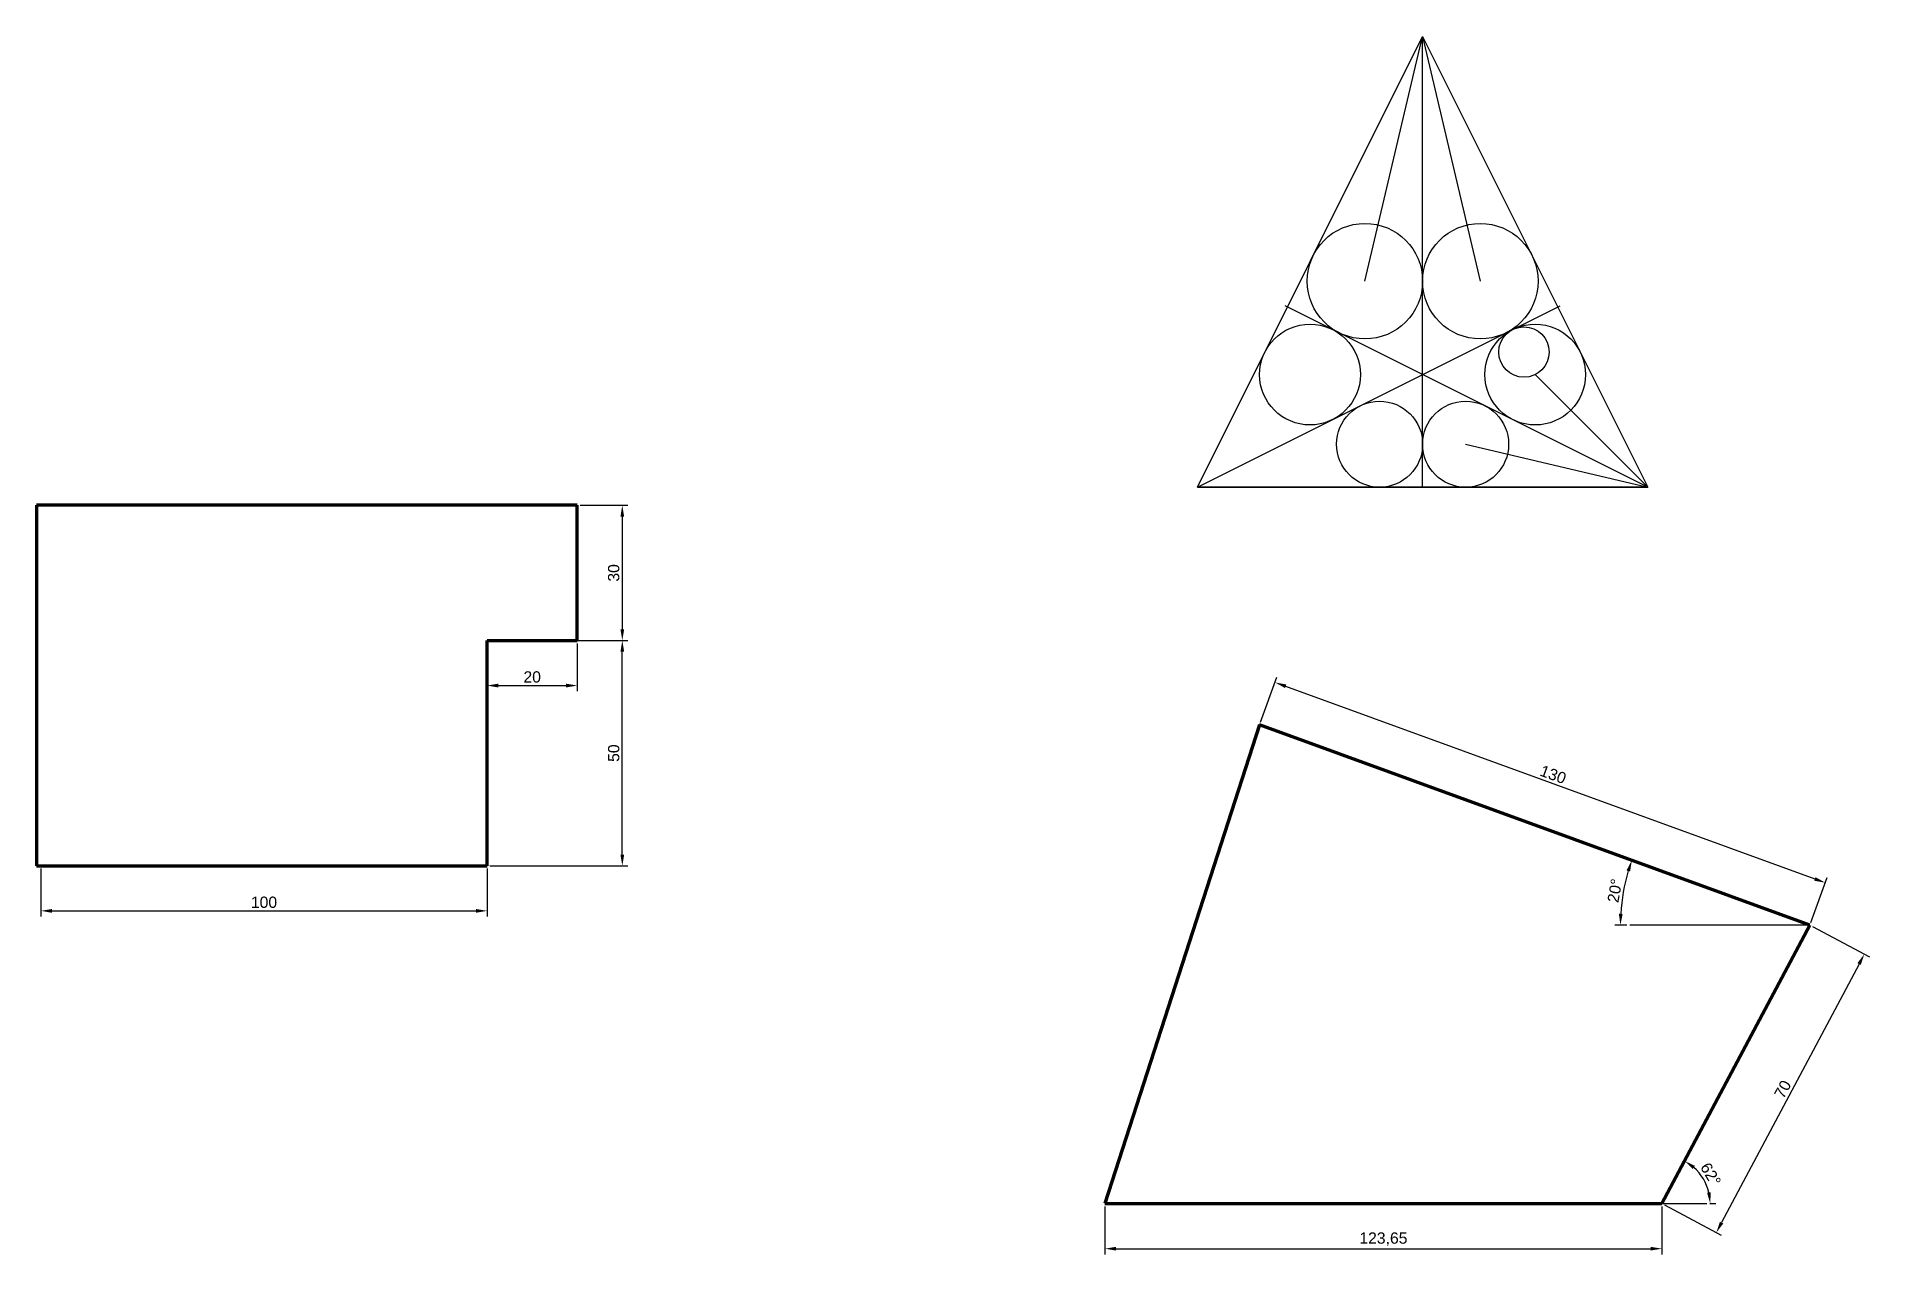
# Model space of a CAD drawing. Header units: millimetres. Extents: x -158 to 249, y -120 to 150.
import ezdxf

# ---------------------------------------------------------------- set-up
doc = ezdxf.new("R2010")
doc.units = ezdxf.units.MM
doc.styles.get("Standard").update_dxf_attribs({"font": 'arial.ttf'})
doc.dimstyles.new('ISO-25', dxfattribs={"dimtxt": 2.5, "dimasz": 2.5, "dimexe": 1.25, "dimexo": 0.625, "dimtad": 1, "dimtxsty": 'Standard', "dimcen": 2.5, "dimadec": 0, "dimazin": 0, "dimtfac": 1, "dimtmove": 0, "dimatfit": 3, "dimfxl": 1, "dimarcsym": 0})

# ---------------------------------------------------------------- blocks, each defined once
blk = doc.blocks.new('*D7')
at = {"color": 0, "lineweight": -2, "transparency": 16777216}
for p, q in [((113.83, -2.17), (117.47, 7.81)), ((119.39, 5.78), (236.85, -36.97)), ((235.99, -46.63), (239.63, -36.65))]:
    blk.add_line(p, q, dxfattribs=at)
at = {"color": 0, "transparency": 16777216}
for points in [[(119.53, 6.18), (119.25, 5.39), (117.04, 6.64)], [(236.99, -36.58), (236.71, -37.36), (239.2, -37.82)]]:
    blk.add_solid(points, dxfattribs=at)
at = {"layer": 'Defpoints', "color": 0, "transparency": 16777216}
for p in [(113.62, -2.76), (239.2, -37.82), (235.78, -47.22)]:
    blk.add_point(p, dxfattribs=at)
at = {"color": 0, "transparency": 16777216, "insert": (178.77, -13.81), "char_height": 2.5, "attachment_point": 5, "rotation": 340}
blk.add_mtext('130', dxfattribs=at)
blk = doc.blocks.new('*D8')
at = {"color": 0, "lineweight": -2, "transparency": 16777216}
for p, q in [((79.27, -109.65), (79.27, -120.28)), ((202.92, -109.65), (202.92, -120.28)), ((81.77, -119.03), (200.42, -119.03))]:
    blk.add_line(p, q, dxfattribs=at)
at = {"color": 0, "transparency": 16777216}
for points in [[(81.77, -118.61), (81.77, -119.44), (79.27, -119.03)], [(200.42, -118.61), (200.42, -119.44), (202.92, -119.03)]]:
    blk.add_solid(points, dxfattribs=at)
at = {"layer": 'Defpoints', "color": 0, "transparency": 16777216}
for p in [(79.27, -109.03), (202.92, -109.03), (202.92, -119.03)]:
    blk.add_point(p, dxfattribs=at)
at = {"color": 0, "transparency": 16777216, "insert": (141.09, -116.9), "char_height": 2.5, "attachment_point": 5}
blk.add_mtext('123,65', dxfattribs=at)
blk = doc.blocks.new('*D9')
at = {"color": 0, "lineweight": -2, "transparency": 16777216}
for p, q in [((236.33, -47.51), (248.96, -54.23)), ((246.68, -55.85), (216.17, -113.24)), ((203.47, -109.32), (216.1, -116.03))]:
    blk.add_line(p, q, dxfattribs=at)
at = {"color": 0, "transparency": 16777216}
for points in [[(246.31, -55.65), (247.05, -56.04), (247.86, -53.64)], [(215.8, -113.04), (216.53, -113.44), (214.99, -115.45)]]:
    blk.add_solid(points, dxfattribs=at)
at = {"layer": 'Defpoints', "color": 0, "transparency": 16777216}
for p in [(235.78, -47.22), (202.92, -109.03), (214.99, -115.45)]:
    blk.add_point(p, dxfattribs=at)
at = {"color": 0, "transparency": 16777216, "insert": (229.74, -83.65), "char_height": 2.5, "attachment_point": 5, "rotation": 62}
blk.add_mtext('70', dxfattribs=at)
blk = doc.blocks.new('*D10')
at = {"color": 0, "lineweight": -2, "transparency": 16777216}
blk.add_line((213.54, -109.03), (214.89, -109.03), dxfattribs=at)
blk.add_arc((202.92, -109.03), 10.72, 13.3923, 48.6077, dxfattribs=at)
at = {"color": 0, "transparency": 16777216}
for points in [[(209.77, -101.33), (210.24, -100.64), (207.95, -99.56)], [(213.76, -106.5), (212.93, -106.59), (213.64, -109.03)]]:
    blk.add_solid(points, dxfattribs=at)
at = {"layer": 'Defpoints', "color": 0, "transparency": 16777216}
for p in [(235.78, -47.22), (212.95, -105.24), (202.92, -109.03), (202.92, -109.03), (212.92, -109.03)]:
    blk.add_point(p, dxfattribs=at)
at = {"color": 0, "transparency": 16777216, "insert": (213.74, -102.53), "char_height": 2.5, "attachment_point": 5, "rotation": 301}
blk.add_mtext('62°', dxfattribs=at)
blk = doc.blocks.new('*D12')
at = {"color": 0, "lineweight": -2, "transparency": 16777216}
blk.add_line((195.16, -47.22), (192.45, -47.22), dxfattribs=at)
blk.add_arc((235.78, -47.22), 42.08, 163.4047, 176.5953, dxfattribs=at)
at = {"color": 0, "transparency": 16777216}
for points in [[(195.06, -35.07), (195.85, -35.33), (196.24, -32.83)], [(194.19, -44.73), (193.36, -44.71), (193.7, -47.22)]]:
    blk.add_solid(points, dxfattribs=at)
at = {"layer": 'Defpoints', "color": 0, "transparency": 16777216}
for p in [(113.62, -2.76), (194.84, -37.52), (195.78, -47.22), (235.78, -47.22), (235.78, -47.22)]:
    blk.add_point(p, dxfattribs=at)
at = {"color": 0, "transparency": 16777216, "insert": (192.47, -39.58), "char_height": 2.5, "attachment_point": 5, "rotation": 80}
blk.add_mtext('20°', dxfattribs=at)
blk = doc.blocks.new('*D13')
at = {"color": 0, "lineweight": -2, "transparency": 16777216}
for p, q in [((-156.93, -34.69), (-156.93, -45.31)), ((-57.86, -34.69), (-57.86, -45.31)), ((-154.43, -44.06), (-60.36, -44.06))]:
    blk.add_line(p, q, dxfattribs=at)
at = {"color": 0, "transparency": 16777216}
for points in [[(-154.43, -43.64), (-154.43, -44.48), (-156.93, -44.06)], [(-60.36, -43.64), (-60.36, -44.48), (-57.86, -44.06)]]:
    blk.add_solid(points, dxfattribs=at)
at = {"layer": 'Defpoints', "color": 0, "transparency": 16777216}
for p in [(-156.93, -34.06), (-57.86, -34.06), (-57.86, -44.06)]:
    blk.add_point(p, dxfattribs=at)
at = {"color": 0, "transparency": 16777216, "insert": (-107.39, -42.16), "char_height": 2.5, "attachment_point": 5}
blk.add_mtext('100', dxfattribs=at)
blk = doc.blocks.new('*D14')
at = {"color": 0, "lineweight": -2, "transparency": 16777216}
for p, q in [((-57.86, 15.31), (-57.86, 4.69)), ((-37.86, 15.31), (-37.86, 4.69)), ((-55.36, 5.94), (-40.36, 5.94))]:
    blk.add_line(p, q, dxfattribs=at)
at = {"color": 0, "transparency": 16777216}
for points in [[(-55.36, 6.36), (-55.36, 5.52), (-57.86, 5.94)], [(-40.36, 6.36), (-40.36, 5.52), (-37.86, 5.94)]]:
    blk.add_solid(points, dxfattribs=at)
at = {"layer": 'Defpoints', "color": 0, "transparency": 16777216}
for p in [(-57.86, 15.94), (-37.86, 15.94), (-37.86, 5.94)]:
    blk.add_point(p, dxfattribs=at)
at = {"color": 0, "transparency": 16777216, "insert": (-47.86, 7.84), "char_height": 2.5, "attachment_point": 5}
blk.add_mtext('20', dxfattribs=at)
blk = doc.blocks.new('*D15')
at = {"color": 0, "lineweight": -2, "transparency": 16777216}
for p, q in [((-37.23, 45.94), (-26.61, 45.94)), ((-27.86, 43.44), (-27.86, 18.44)), ((-37.23, 15.94), (-26.61, 15.94))]:
    blk.add_line(p, q, dxfattribs=at)
at = {"color": 0, "transparency": 16777216}
for points in [[(-28.27, 43.44), (-27.44, 43.44), (-27.86, 45.94)], [(-28.27, 18.44), (-27.44, 18.44), (-27.86, 15.94)]]:
    blk.add_solid(points, dxfattribs=at)
at = {"layer": 'Defpoints', "color": 0, "transparency": 16777216}
for p in [(-37.86, 45.94), (-37.86, 15.94), (-27.86, 15.94)]:
    blk.add_point(p, dxfattribs=at)
at = {"color": 0, "transparency": 16777216, "insert": (-29.76, 30.94), "char_height": 2.5, "attachment_point": 5, "rotation": 90}
blk.add_mtext('30', dxfattribs=at)
blk = doc.blocks.new('*D16')
at = {"color": 0, "lineweight": -2, "transparency": 16777216}
for p, q in [((-57.23, 15.94), (-26.61, 15.94)), ((-27.86, -31.56), (-27.86, 13.44)), ((-57.23, -34.06), (-26.61, -34.06))]:
    blk.add_line(p, q, dxfattribs=at)
at = {"color": 0, "transparency": 16777216}
for points in [[(-28.27, 13.44), (-27.44, 13.44), (-27.86, 15.94)], [(-28.27, -31.56), (-27.44, -31.56), (-27.86, -34.06)]]:
    blk.add_solid(points, dxfattribs=at)
at = {"layer": 'Defpoints', "color": 0, "transparency": 16777216}
for p in [(-57.86, 15.94), (-27.86, 15.94), (-57.86, -34.06)]:
    blk.add_point(p, dxfattribs=at)
at = {"color": 0, "transparency": 16777216, "insert": (-29.76, -9.06), "char_height": 2.5, "attachment_point": 5, "rotation": 90}
blk.add_mtext('50', dxfattribs=at)

msp = doc.modelspace()

# ---------------------------------------------------------------- linework, layer by layer
for p, q in [((99.795, 49.95), (149.795, 149.939)), ((136.985, 95.681), (149.795, 149.939)), ((149.795, 49.95), (149.795, 149.939)), ((149.795, 149.939), (199.795, 49.95)), ((149.795, 149.939), (162.605, 95.681)), ((99.795, 49.95), (180.292, 90.203)), ((199.795, 49.95), (119.298, 90.203)), ((199.795, 49.95), (174.792, 74.953)), ((159.345, 59.5), (199.795, 49.95)), ((99.795, 49.95), (199.795, 49.95)), ((199.795, 49.95), (99.795, 49.95)), ((149.795, 49.95), (149.795, 49.95)), ((235.78, -47.221), (195.78, -47.221)), ((202.917, -109.027), (212.917, -109.027))]:
    msp.add_line(p, q)
at = {"lineweight": 70}
for p, q in [((-37.857, 45.938), (-157.857, 45.938)), ((-157.857, 45.938), (-157.857, -34.062)), ((-37.857, 15.938), (-37.857, 45.938)), ((-57.857, -34.062), (-57.857, 15.938)), ((-57.857, 15.938), (-37.857, 15.938)), ((-157.857, -34.062), (-57.857, -34.062))]:
    msp.add_line(p, q, dxfattribs=at)
at = {"color": 2, "lineweight": 70}
msp.add_line((113.62, -2.758), (79.267, -109.027), dxfattribs=at)
at = {"color": 5, "linetype": 'Continuous', "lineweight": 70}
msp.add_line((235.78, -47.221), (113.62, -2.758), dxfattribs=at)
at = {"color": 1, "lineweight": 70}
msp.add_line((202.917, -109.027), (235.78, -47.221), dxfattribs=at)
at = {"color": 4, "lineweight": 70}
msp.add_line((79.267, -109.027), (202.917, -109.027), dxfattribs=at)
for centre, radius in [((136.985, 95.681), 12.81), ((162.605, 95.681), 12.81), ((124.798, 74.953), 11.18), ((174.792, 74.953), 11.18), ((172.292, 79.953), 5.59), ((140.245, 59.5), 9.55), ((159.345, 59.5), 9.55)]:
    msp.add_circle(centre, radius)

# ---------------------------------------------------------------- dimensions: what is measured, and where the dimension line sits
for p1, p2, picture, middle in [((-37.857, 45.938), (-37.857, 15.938), '*D15', (-29.76, 30.938)), ((-57.857, -34.062), (-57.857, 15.938), '*D16', (-29.759, -9.062))]:
    dim = msp.add_linear_dim(base=(-27.857, 15.938), p1=p1, p2=p2, angle=90, dimstyle='ISO-25')
    dim.commit()
    dim.dimension.update_dxf_attribs({"geometry": picture, "text_midpoint": middle})
dim = msp.add_linear_dim(base=(-37.857, 5.938), p1=(-57.857, 15.938), p2=(-37.857, 15.938), dimstyle='ISO-25')
dim.commit()
dim.dimension.update_dxf_attribs({"geometry": '*D14', "text_midpoint": (-47.857, 7.84)})
for p1, p2, distance, picture, middle in [((113.62, -2.758), (235.78, -47.221), 10, '*D7', (178.771, -13.805)), ((235.78, -47.221), (202.917, -109.027), 13.675, '*D9', (229.745, -83.652))]:
    dim = msp.add_aligned_dim(p1=p1, p2=p2, distance=distance, dimstyle='ISO-25')
    dim.commit()
    dim.dimension.update_dxf_attribs({"geometry": picture, "text_midpoint": middle})
for base, line1, line2, picture, middle in [((194.837, -37.517), ((235.78, -47.221), (113.62, -2.758)), ((235.78, -47.221), (195.78, -47.221)), '*D12', (192.47, -39.584)), ((212.948, -105.244), ((202.917, -109.027), (235.78, -47.221)), ((202.917, -109.027), (212.917, -109.027)), '*D10', (213.736, -102.527))]:
    dim = msp.add_angular_dim_2l(base=base, line1=line1, line2=line2, dimstyle='ISO-25')
    dim.commit()
    dim.dimension.update_dxf_attribs({"geometry": picture, "text_midpoint": middle})
dim = msp.add_linear_dim(base=(-57.857, -44.062), p1=(-156.931, -34.062), p2=(-57.857, -34.062), text='100', dimstyle='ISO-25')
dim.commit()
dim.dimension.update_dxf_attribs({"geometry": '*D13', "text_midpoint": (-107.394, -42.16)})
at = {"color": 3}
dim = msp.add_linear_dim(base=(202.917, -119.027), p1=(79.267, -109.027), p2=(202.917, -109.027), dimstyle='ISO-25', dxfattribs=at)
dim.commit()
dim.dimension.update_dxf_attribs({"geometry": '*D8', "text_midpoint": (141.092, -116.9)})

doc.saveas('drawing.dxf')
